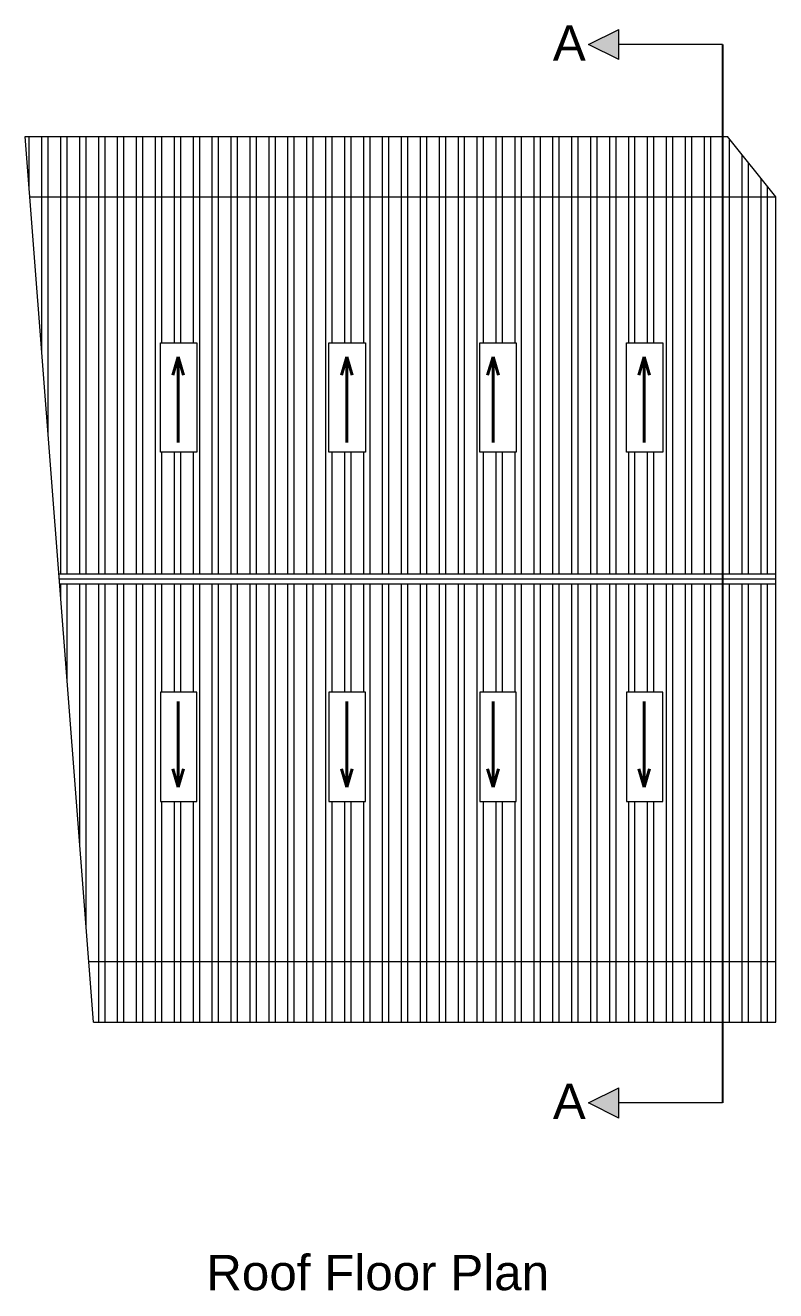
# Model space of a CAD drawing. Header units: inches. Extents: x 100101 to 119806, y -2288 to 8641.
# Drawn here: x 113828 to 114126, y 1773 to 2274 of the extents above; entities that cross this region are included whole.
import ezdxf

# ---------------------------------------------------------------- set-up
doc = ezdxf.new("R2010")
doc.units = ezdxf.units.IN
doc.header["$LTSCALE"] = 0.5
doc.header["$MEASUREMENT"] = 0
for name, color, linetype, lineweight in [('DIM_LINE', 173, 'Continuous', 20), ('door', 202, 'Continuous', 5), ('Toilet', 7, 'Continuous', 25), ('WALL - A', 1, 'Continuous', 40)]:
    doc.layers.add(name, color=color, linetype=linetype, lineweight=lineweight)
doc.styles.get("Standard").update_dxf_attribs({"font": 'arial.ttf'})
pattern_1 = [(90, (0, -1418.637), (-7.5, 0), []), (90, (2.5, -1416.137), (-7.5, 0), [])]

msp = doc.modelspace()

# ---------------------------------------------------------------- hatches: boundary and pattern name
at = {"linetype": 'ByBlock', "lineweight": 5}
for points in [[(114051.56, 2266.78), (114063.56, 2260.78), (114063.56, 2272.78)], [(114051.56, 1847.3), (114063.56, 1841.3), (114063.56, 1853.3)]]:
    msp.add_hatch(color=7, dxfattribs=at).paths.add_polyline_path(points)
at = {"layer": 'DIM_LINE'}
h = msp.add_hatch(dxfattribs=at)
h.set_pattern_fill('ANSI32', color=256, scale=20, angle=45)
h.set_pattern_definition(pattern_1)
h.paths.add_polyline_path([(114104.72, 2230.39), (113958.75, 2230.39), (113828.41, 2230.39), (113830.26, 2206.39), (114104.72, 2206.39)])
h = msp.add_hatch(dxfattribs=at)
h.set_pattern_fill('ANSI32', color=256, scale=20, angle=45)
h.set_pattern_definition(pattern_1)
h.paths.add_polyline_path([(114106.72, 2230.39), (114104.72, 2230.39), (114104.72, 2206.39), (114125.75, 2206.39)])
h = msp.add_hatch(dxfattribs=at)
h.set_pattern_fill('ANSI32', color=256, scale=20, angle=45)
h.set_pattern_definition(pattern_1)
h.paths.add_polyline_path([(114104.72, 2206.39), (113830.26, 2206.39), (113841.78, 2056.89), (114104.72, 2056.89)])
h.paths.add_polyline_path([(114081.05, 2148.59), (114081.05, 2105.27), (114066.6, 2105.27), (114066.6, 2148.59)], flags=16)
h.paths.add_polyline_path([(114022.91, 2148.59), (114022.91, 2105.27), (114008.46, 2105.27), (114008.46, 2148.59)], flags=16)
h.paths.add_polyline_path([(113963.19, 2148.59), (113963.19, 2105.27), (113948.74, 2105.27), (113948.74, 2148.59)], flags=16)
h.paths.add_polyline_path([(113896.37, 2148.59), (113896.37, 2105.27), (113881.92, 2105.27), (113881.92, 2148.59)], flags=16)
h = msp.add_hatch(dxfattribs=at)
h.set_pattern_fill('ANSI32', color=256, scale=20, angle=45)
h.set_pattern_definition(pattern_1)
h.paths.add_polyline_path([(114125.75, 2206.39), (114104.72, 2206.39), (114104.72, 2056.89), (114125.75, 2056.89)])
h = msp.add_hatch(dxfattribs=at)
h.set_pattern_fill('ANSI32', color=256, scale=20, angle=45)
h.set_pattern_definition(pattern_1)
h.paths.add_polyline_path([(113842.08, 2052.89), (113853.6, 1903.39), (114104.72, 1903.39), (114104.72, 2052.89)])
h.paths.add_polyline_path([(114008.46, 2010.14), (114022.91, 2010.14), (114022.91, 1966.81), (114008.46, 1966.81)], flags=16)
h.paths.add_polyline_path([(113963.19, 2010.14), (113963.19, 1966.81), (113948.74, 1966.81), (113948.74, 2010.14)], flags=16)
h.paths.add_polyline_path([(114066.6, 2010.14), (114081.05, 2010.14), (114081.05, 1966.81), (114066.6, 1966.81)], flags=16)
h.paths.add_polyline_path([(113896.37, 2010.14), (113896.37, 1966.81), (113881.92, 1966.81), (113881.92, 2010.14)], flags=16)
h = msp.add_hatch(dxfattribs=at)
h.set_pattern_fill('ANSI32', color=256, scale=20, angle=45)
h.set_pattern_definition(pattern_1)
h.paths.add_polyline_path([(114125.75, 2052.89), (114104.72, 2052.89), (114104.72, 1903.39), (114125.75, 1903.39)])
h = msp.add_hatch(dxfattribs=at)
h.set_pattern_fill('ANSI32', color=256, scale=20, angle=45)
h.set_pattern_definition(pattern_1)
h.paths.add_polyline_path([(114104.72, 1903.39), (113853.6, 1903.39), (113855.44, 1879.39), (114104.72, 1879.39)])
h = msp.add_hatch(dxfattribs=at)
h.set_pattern_fill('ANSI32', color=256, scale=20, angle=45)
h.set_pattern_definition(pattern_1)
h.paths.add_polyline_path([(114125.75, 1903.39), (114104.72, 1903.39), (114104.72, 1879.39), (114125.75, 1879.39)])

# ---------------------------------------------------------------- linework, layer by layer
at = {"color": 7, "linetype": 'ByBlock', "lineweight": 5}
for p, q in [((114051.56, 2266.78), (114063.56, 2272.78)), ((114063.56, 2260.78), (114063.56, 2272.78)), ((114063.56, 2260.78), (114051.56, 2266.78)), ((114104.72, 2266.78), (114063.56, 2266.78)), ((114051.56, 1847.3), (114063.56, 1853.3)), ((114063.56, 1841.3), (114063.56, 1853.3)), ((114063.56, 1841.3), (114051.56, 1847.3)), ((114104.72, 1847.3), (114063.56, 1847.3))]:
    msp.add_line(p, q, dxfattribs=at)
at = {"layer": 'DIM_LINE'}
for points in [[(113881.92, 2148.59), (113896.37, 2148.59), (113896.37, 2105.27), (113881.92, 2105.27)], [(113948.74, 2148.59), (113963.19, 2148.59), (113963.19, 2105.27), (113948.74, 2105.27)], [(114066.6, 2148.59), (114081.05, 2148.59), (114081.05, 2105.27), (114066.6, 2105.27)], [(113881.92, 1966.81), (113896.37, 1966.81), (113896.37, 2010.14), (113881.92, 2010.14)], [(113948.74, 1966.81), (113963.19, 1966.81), (113963.19, 2010.14), (113948.74, 2010.14)], [(114066.6, 1966.81), (114081.05, 1966.81), (114081.05, 2010.14), (114066.6, 2010.14)]]:
    msp.add_lwpolyline(points, close=True, dxfattribs=at)
at = {"layer": 'door', "ltscale": 0.5}
for p, q in [((113828.41, 2230.39), (114106.72, 2230.39)), ((113855.44, 1879.39), (113828.41, 2230.39)), ((114125.75, 2206.39), (114106.72, 2230.39)), ((113830.26, 2206.39), (114125.75, 2206.39)), ((114125.75, 1879.39), (114125.75, 2206.39)), ((114125.75, 2056.89), (113841.78, 2056.89)), ((114125.75, 2054.89), (113841.93, 2054.89)), ((114125.75, 2052.89), (113842.08, 2052.89)), ((113853.6, 1903.39), (114125.75, 1903.39)), ((113855.44, 1879.39), (114125.75, 1879.39))]:
    msp.add_line(p, q, dxfattribs=at)
for points in [[(113881.92, 2148.59), (113896.37, 2148.59), (113896.37, 2105.27), (113881.92, 2105.27)], [(114008.46, 2148.59), (114022.91, 2148.59), (114022.91, 2105.27), (114008.46, 2105.27)], [(113881.92, 1966.81), (113896.37, 1966.81), (113896.37, 2010.14), (113881.92, 2010.14)], [(114008.46, 1966.81), (114022.91, 1966.81), (114022.91, 2010.14), (114008.46, 2010.14)]]:
    msp.add_lwpolyline(points, close=True, dxfattribs=at)
at = {"layer": 'Toilet'}
msp.add_line((114104.72, 2266.78), (114104.72, 1847.3), dxfattribs=at)
at = {"layer": 'WALL - A'}
for p, q in [((113888.95, 2143.01), (113886.83, 2135.71)), ((113888.95, 2109.03), (113888.95, 2143.01)), ((113888.95, 2143.01), (113891.08, 2135.71)), ((113955.77, 2143.01), (113953.65, 2135.71)), ((113955.77, 2109.03), (113955.77, 2143.01)), ((113955.77, 2143.01), (113957.9, 2135.71)), ((114013.75, 2143.01), (114011.62, 2135.71)), ((114013.75, 2109.03), (114013.75, 2143.01)), ((114013.75, 2143.01), (114015.87, 2135.71)), ((114073.63, 2143.01), (114071.51, 2135.71)), ((114073.63, 2109.03), (114073.63, 2143.01)), ((114073.63, 2143.01), (114075.76, 2135.71)), ((113888.95, 2006.38), (113888.95, 1972.4)), ((113955.77, 2006.38), (113955.77, 1972.4)), ((114013.75, 2006.38), (114013.75, 1972.4)), ((114073.63, 2006.38), (114073.63, 1972.4)), ((113888.95, 1972.4), (113886.83, 1979.7)), ((113888.95, 1972.4), (113891.08, 1979.7)), ((113955.77, 1972.4), (113953.65, 1979.7)), ((113955.77, 1972.4), (113957.9, 1979.7)), ((114013.75, 1972.4), (114011.62, 1979.7)), ((114013.75, 1972.4), (114015.87, 1979.7)), ((114073.63, 1972.4), (114071.51, 1979.7)), ((114073.63, 1972.4), (114075.76, 1979.7))]:
    msp.add_line(p, q, dxfattribs=at)

# ---------------------------------------------------------------- texts
at = {"color": 7, "linetype": 'ByBlock', "lineweight": 5, "char_height": 14}
for s, insert, width, attachment_point in [('A', (114037.45, 2274.4), 26.5803, 1), ('A', (114037.45, 1854.92), 26.5803, 1), ('{\\fArial CE|b0|i0|c0|p34;Roof\\fArial CE|b0|i0|c238|p34; Floor Plan}', (113968.04, 1780.01), 235.547, 5)]:
    msp.add_mtext(s, dxfattribs=dict(at, insert=insert, width=width, attachment_point=attachment_point))

doc.saveas('drawing.dxf')
